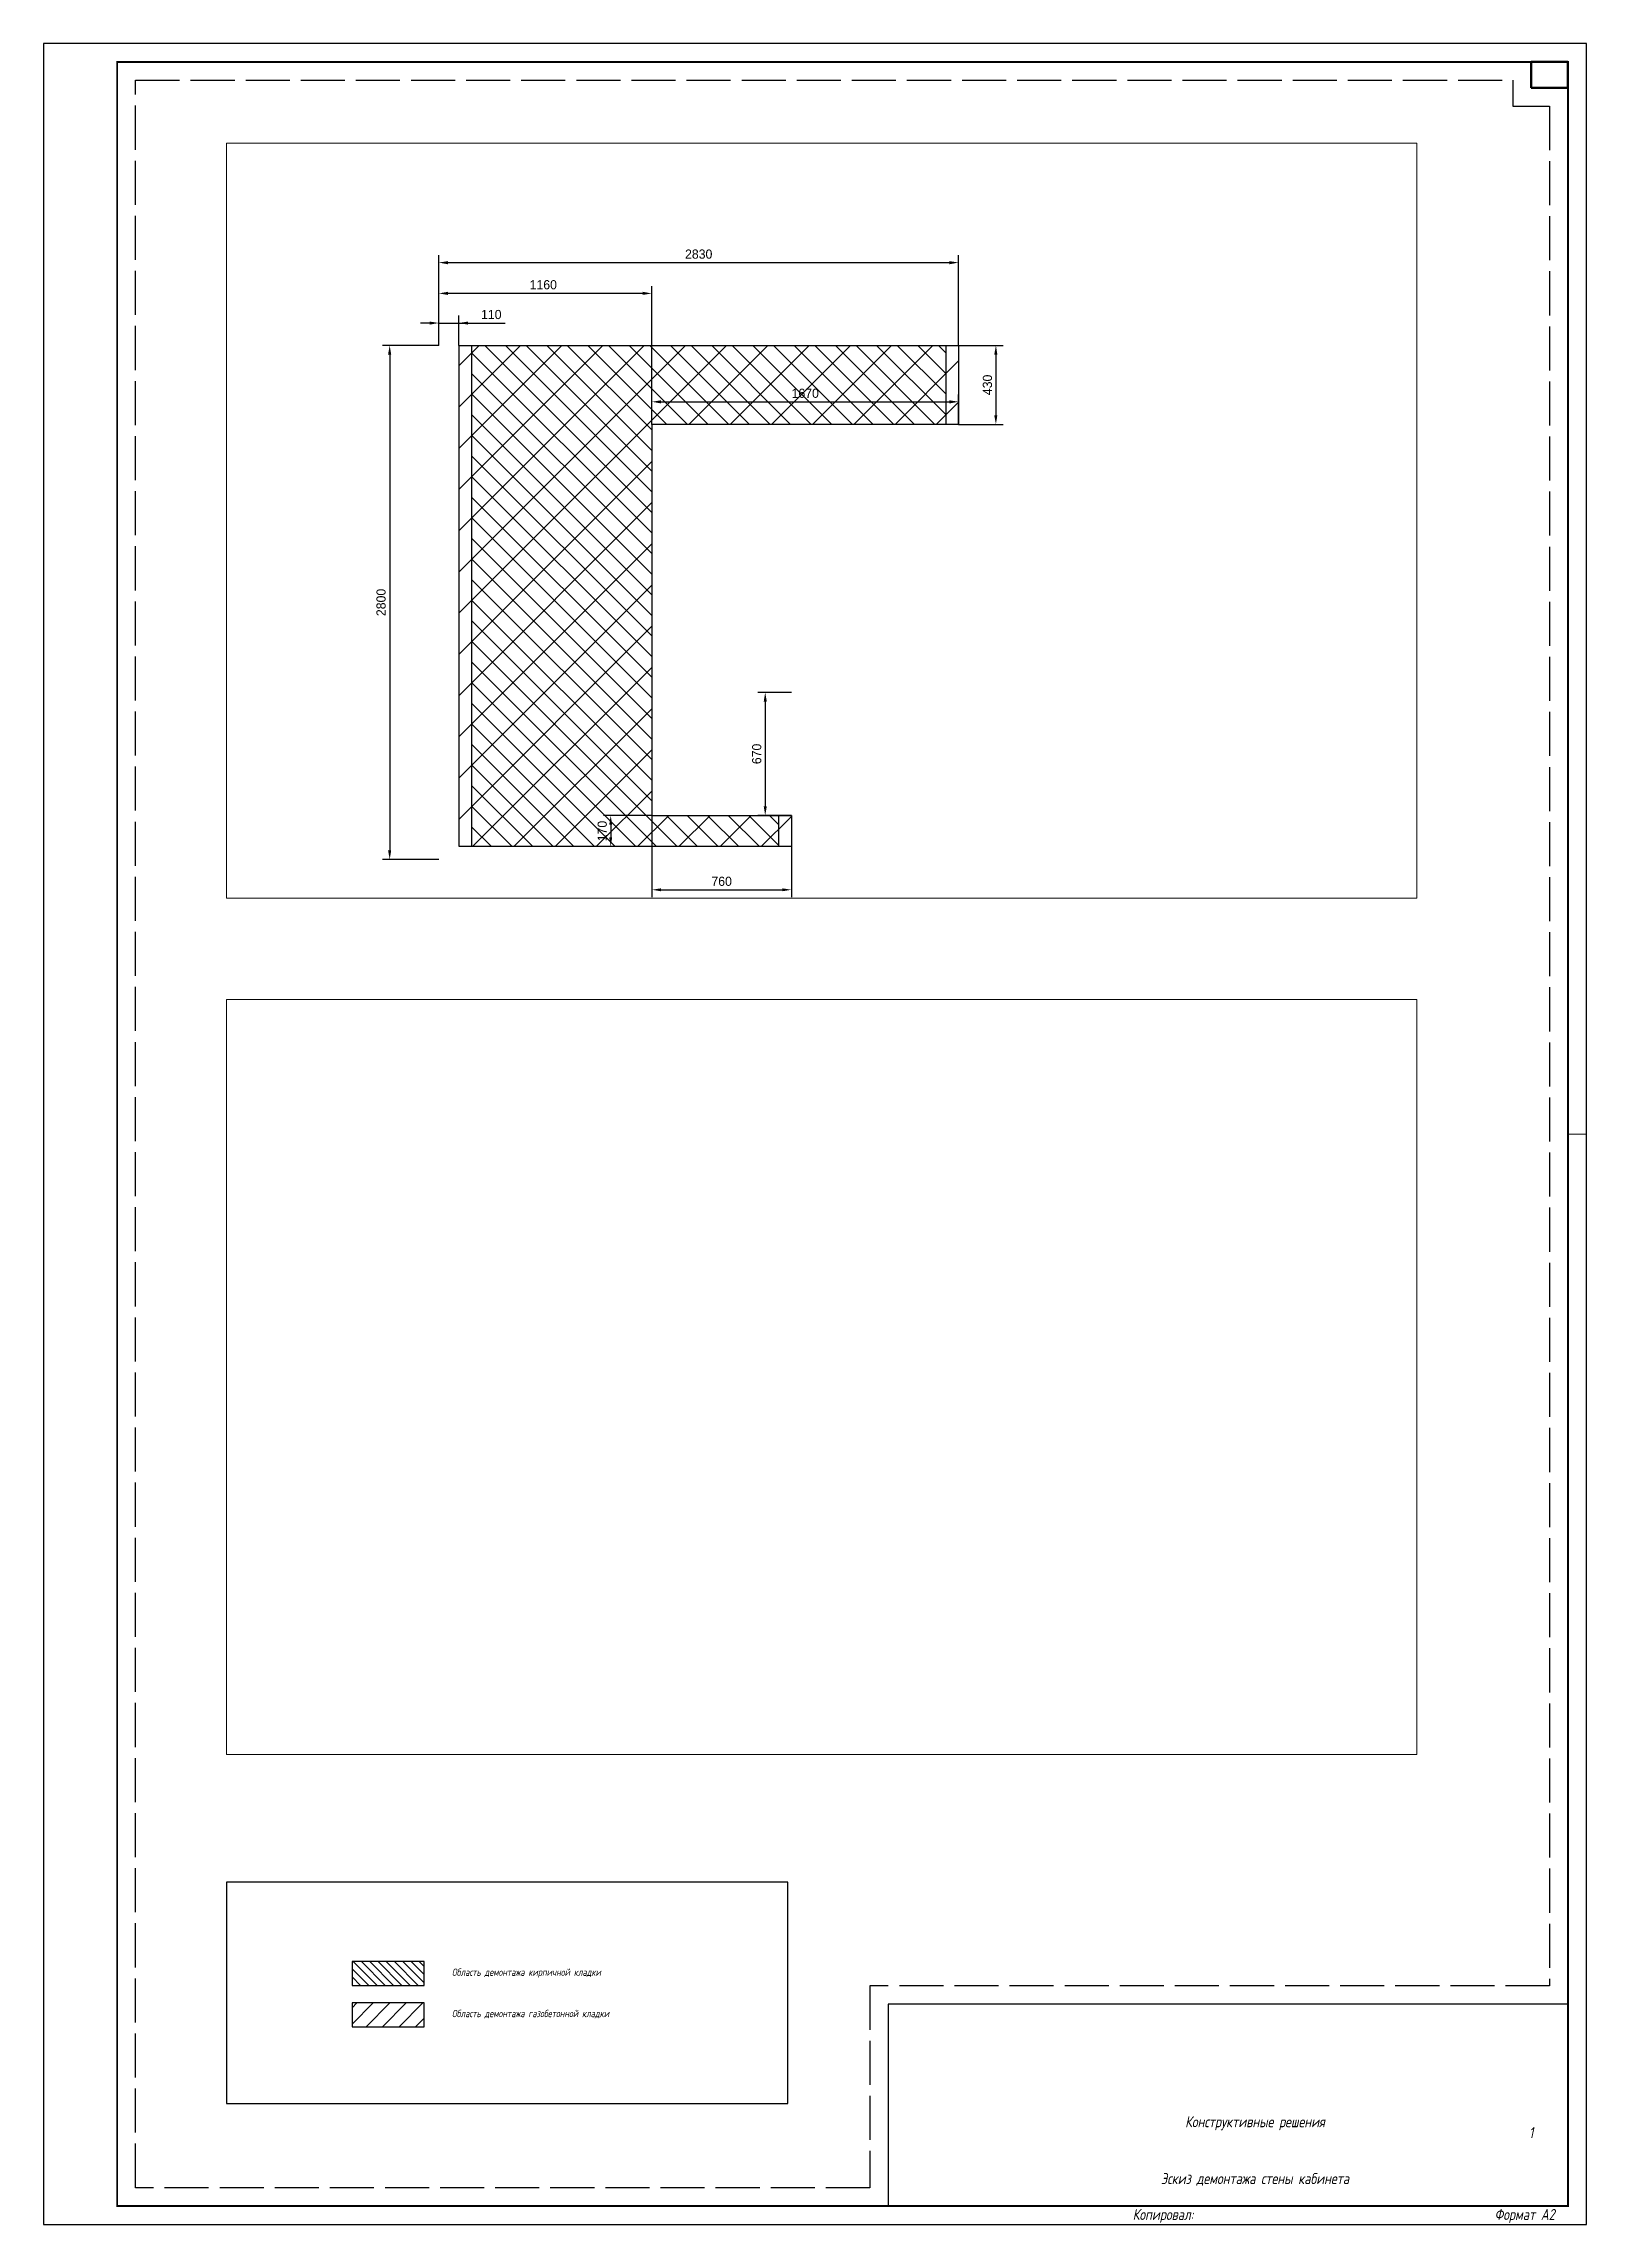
# Paper-space layout 'демонтаж кабинет' of a CAD drawing. Header units: millimetres. Extents: x 1026 to 1446, y -44 to 550.
# The model-space entities are those that its viewports show. They can reach past a viewport. Long polylines and large blocks are cut down to what shows.
import ezdxf

# ---------------------------------------------------------------- set-up
doc = ezdxf.new("R2010")
doc.units = ezdxf.units.MM
doc.linetypes.add('ACAD_ISO02W100', pattern=[15, 12, -3])
doc.layers.add('08 Размеры', color=7, linetype='Continuous')
doc.layers.add('stamp', color=7, linetype='Continuous')
doc.layers.add('100 noprint', color=1, linetype='Continuous', plot=False)
doc.layers.add('noprint', color=2, linetype='Continuous', plot=False)
doc.styles.get("Standard").update_dxf_attribs({"font": 'Ubuntu-R.ttf'})
doc.styles.add('ГОСТ-ISOCPEUR', font='isocpeui.ttf', dxfattribs={"width": 0.8})
doc.dimstyles.new('ISO-25', dxfattribs={"dimtxt": 2.5, "dimasz": 2.5, "dimexe": 1.25, "dimexo": 0.625, "dimtad": 1, "dimtxsty": 'Standard', "dimcen": 2.5, "dimadec": 0, "dimazin": 0, "dimtfac": 1, "dimtmove": 0, "dimatfit": 3, "dimfxl": 1, "dimarcsym": 0})

# ---------------------------------------------------------------- blocks, each defined once
blk = doc.blocks.new('*D351')
at = {"layer": '08 Размеры', "color": 0, "lineweight": -2}
for p, q in [((4451, 47328), (4144, 47328)), ((4184, 47278), (4184, 44578)), ((4451, 44528), (4144, 44528))]:
    blk.add_line(p, q, dxfattribs=at)
at = {"layer": '08 Размеры', "color": 0}
for points in [[(4192, 47278), (4175, 47278), (4184, 47328)], [(4175, 44578), (4192, 44578), (4184, 44528)]]:
    blk.add_solid(points, dxfattribs=at)
at = {"layer": 'Defpoints', "color": 0}
for p in [(4451, 47328), (4184, 44528), (4451, 44528)]:
    blk.add_point(p, dxfattribs=at)
at = {"layer": '08 Размеры', "color": 0, "insert": (4137, 45928), "char_height": 50, "attachment_point": 5, "rotation": 90}
blk.add_mtext('2800', dxfattribs=at)
blk = doc.blocks.new('*D352')
at = {"layer": '08 Размеры', "color": 0, "lineweight": -2}
for p, q in [((4451, 47328), (4451, 47819)), ((4501, 47779), (7231, 47779)), ((7281, 47328), (7281, 47819))]:
    blk.add_line(p, q, dxfattribs=at)
at = {"layer": '08 Размеры', "color": 0}
for points in [[(4501, 47787), (4501, 47770), (4451, 47779)], [(7231, 47770), (7231, 47787), (7281, 47779)]]:
    blk.add_solid(points, dxfattribs=at)
at = {"layer": 'Defpoints', "color": 0}
for p in [(7281, 47779), (4451, 47328), (7281, 47328)]:
    blk.add_point(p, dxfattribs=at)
at = {"layer": '08 Размеры', "color": 0, "insert": (5866, 47825), "char_height": 50, "attachment_point": 5}
blk.add_mtext('2830', dxfattribs=at)
blk = doc.blocks.new('*D353')
at = {"layer": '08 Размеры', "color": 0, "lineweight": -2}
for p, q in [((4451, 47328), (4451, 47651)), ((5611, 46898), (5611, 47651)), ((5561, 47611), (4501, 47611))]:
    blk.add_line(p, q, dxfattribs=at)
at = {"layer": '08 Размеры', "color": 0}
for points in [[(4501, 47620), (4501, 47603), (4451, 47611)], [(5561, 47603), (5561, 47620), (5611, 47611)]]:
    blk.add_solid(points, dxfattribs=at)
at = {"layer": 'Defpoints', "color": 0}
for p in [(4451, 47611), (4451, 47328), (5611, 46898)]:
    blk.add_point(p, dxfattribs=at)
at = {"layer": '08 Размеры', "color": 0, "insert": (5020, 47658), "char_height": 50, "attachment_point": 5}
blk.add_mtext('1160', dxfattribs=at)
blk = doc.blocks.new('*D354')
at = {"layer": '08 Размеры', "color": 0, "lineweight": -2}
for p, q in [((5611, 44768), (5347, 44768)), ((5387, 44718), (5387, 44648)), ((5611, 44598), (5347, 44598))]:
    blk.add_line(p, q, dxfattribs=at)
at = {"layer": '08 Размеры', "color": 0}
for points in [[(5395, 44718), (5379, 44718), (5387, 44768)], [(5379, 44648), (5395, 44648), (5387, 44598)]]:
    blk.add_solid(points, dxfattribs=at)
at = {"layer": 'Defpoints', "color": 0}
for p in [(5611, 44768), (5387, 44598), (5611, 44598)]:
    blk.add_point(p, dxfattribs=at)
at = {"layer": '08 Размеры', "color": 0, "insert": (5341, 44683), "char_height": 50, "attachment_point": 5, "rotation": 90}
blk.add_mtext('170', dxfattribs=at)
blk = doc.blocks.new('*D355')
at = {"layer": '08 Размеры', "color": 0, "lineweight": -2}
for p, q in [((5611, 44768), (5611, 44323)), ((6371, 44768), (6371, 44323)), ((5661, 44363), (6321, 44363))]:
    blk.add_line(p, q, dxfattribs=at)
at = {"layer": '08 Размеры', "color": 0}
for points in [[(5661, 44371), (5661, 44355), (5611, 44363)], [(6321, 44355), (6321, 44371), (6371, 44363)]]:
    blk.add_solid(points, dxfattribs=at)
at = {"layer": 'Defpoints', "color": 0}
for p in [(5611, 44768), (6371, 44768), (6371, 44363)]:
    blk.add_point(p, dxfattribs=at)
at = {"layer": '08 Размеры', "color": 0, "insert": (5991, 44409), "char_height": 50, "attachment_point": 5}
blk.add_mtext('760', dxfattribs=at)
blk = doc.blocks.new('*D356')
at = {"layer": '08 Размеры', "color": 0, "lineweight": -2}
for p, q in [((6371, 45438), (6188, 45438)), ((6228, 45388), (6228, 44818)), ((6371, 44768), (6188, 44768))]:
    blk.add_line(p, q, dxfattribs=at)
at = {"layer": '08 Размеры', "color": 0}
for points in [[(6237, 45388), (6220, 45388), (6228, 45438)], [(6220, 44818), (6237, 44818), (6228, 44768)]]:
    blk.add_solid(points, dxfattribs=at)
at = {"layer": 'Defpoints', "color": 0}
for p in [(6371, 45438), (6228, 44768), (6371, 44768)]:
    blk.add_point(p, dxfattribs=at)
at = {"layer": '08 Размеры', "color": 0, "insert": (6182, 45103), "char_height": 50, "attachment_point": 5, "rotation": 90}
blk.add_mtext('670', dxfattribs=at)
blk = doc.blocks.new('*D357')
at = {"layer": '08 Размеры', "color": 0, "lineweight": -2}
for p, q in [((5611, 46898), (5611, 47061)), ((7281, 46898), (7281, 47061)), ((5661, 47021), (7231, 47021))]:
    blk.add_line(p, q, dxfattribs=at)
at = {"layer": '08 Размеры', "color": 0}
for points in [[(5661, 47029), (5661, 47012), (5611, 47021)], [(7231, 47012), (7231, 47029), (7281, 47021)]]:
    blk.add_solid(points, dxfattribs=at)
at = {"layer": 'Defpoints', "color": 0}
for p in [(7281, 47021), (5611, 46898), (7281, 46898)]:
    blk.add_point(p, dxfattribs=at)
at = {"layer": '08 Размеры', "color": 0, "insert": (6446, 47067), "char_height": 50, "attachment_point": 5}
blk.add_mtext('1670', dxfattribs=at)
blk = doc.blocks.new('*D358')
at = {"layer": '08 Размеры', "color": 0, "lineweight": -2}
for p, q in [((4401, 47450), (4351, 47450)), ((4451, 47328), (4451, 47490)), ((4451, 47450), (4813, 47450)), ((4451, 47450), (4561, 47450)), ((4561, 47328), (4561, 47490))]:
    blk.add_line(p, q, dxfattribs=at)
at = {"layer": '08 Размеры', "color": 0}
for points in [[(4401, 47441), (4401, 47458), (4451, 47450)], [(4611, 47458), (4611, 47441), (4561, 47450)]]:
    blk.add_solid(points, dxfattribs=at)
at = {"layer": 'Defpoints', "color": 0}
for p in [(4561, 47450), (4451, 47328), (4561, 47328)]:
    blk.add_point(p, dxfattribs=at)
at = {"layer": '08 Размеры', "color": 0, "insert": (4737, 47496), "char_height": 50, "attachment_point": 5}
blk.add_mtext('110', dxfattribs=at)
blk = doc.blocks.new('*D359')
at = {"layer": '08 Размеры', "color": 0, "lineweight": -2}
for p, q in [((7281, 47328), (7524, 47328)), ((7484, 47278), (7484, 46948)), ((7281, 46898), (7524, 46898))]:
    blk.add_line(p, q, dxfattribs=at)
at = {"layer": '08 Размеры', "color": 0}
for points in [[(7492, 47278), (7475, 47278), (7484, 47328)], [(7475, 46948), (7492, 46948), (7484, 46898)]]:
    blk.add_solid(points, dxfattribs=at)
at = {"layer": 'Defpoints', "color": 0}
for p in [(7281, 47328), (7281, 46898), (7484, 46898)]:
    blk.add_point(p, dxfattribs=at)
at = {"layer": '08 Размеры', "color": 0, "insert": (7438, 47113), "char_height": 50, "attachment_point": 5, "rotation": 90}
blk.add_mtext('430', dxfattribs=at)

msp = doc.modelspace()

# ---------------------------------------------------------------- hatches: boundary and pattern name
h = msp.add_hatch()
h.set_pattern_fill('ANSI31', color=5, scale=50, style=0)
h.set_pattern_definition([(45, (-23096.24, 31010.37), (-112.2532, 112.2532), [])])
h.paths.add_polyline_path([(4561.234, 47327.885), (7281.234, 47327.885), (7281.234, 46897.885), (5611.234, 46897.885), (5610.609, 44767.885), (6371.234, 44767.885), (6371.234, 44597.885), (4561.234, 44597.885)])
h = msp.add_hatch()
h.set_pattern_fill('ANSI31', color=1, scale=25, angle=90, style=0)
h.set_pattern_definition([(135, (-23096.24, 31010.374), (-56.1266, -56.1266), [])])
h.paths.add_polyline_path([(4631.234, 47327.885), (7211.234, 47327.885), (7211.234, 46897.885), (5611.234, 46897.885), (5610.609, 44767.885), (6301.234, 44767.885), (6301.234, 44597.885), (4631.234, 44597.885)])
h = msp.add_hatch()
h.set_pattern_fill('ANSI31', color=1, scale=25, angle=90, style=0)
h.paths.add_polyline_path([(39191.671, 46553.541), (39191.671, 46230.317), (40170.579, 46230.317), (40170.579, 46553.541)])
h = msp.add_hatch()
h.set_pattern_fill('ANSI31', color=5, scale=50, style=0)
h.paths.add_polyline_path([(39191.671, 45990.784), (39191.671, 45667.56), (40170.579, 45667.56), (40170.579, 45990.784)])

# ---------------------------------------------------------------- linework, layer by layer
at = {"color": 5}
for points in [[(4561.234, 47327.885), (7281.234, 47327.885), (7281.234, 46897.885), (5611.234, 46897.885), (5610.609, 44767.885), (6371.234, 44767.885), (6371.234, 44597.885), (4561.234, 44597.885)], [(39191.671, 45990.784), (39191.671, 45667.56), (40170.579, 45667.56), (40170.579, 45990.784)]]:
    msp.add_lwpolyline(points, close=True, dxfattribs=at)
at = {"color": 1}
for points in [[(4631.234, 47327.885), (7211.234, 47327.885), (7211.234, 46897.885), (5611.234, 46897.885), (5610.609, 44767.885), (6301.234, 44767.885), (6301.234, 44597.885), (4631.234, 44597.885)], [(39191.671, 46553.541), (39191.671, 46230.317), (40170.579, 46230.317), (40170.579, 46553.541)]]:
    msp.add_lwpolyline(points, close=True, dxfattribs=at)

# ---------------------------------------------------------------- texts
at = {"style": 'ГОСТ-ISOCPEUR', "width": 0.8}
for s, p in [('Область демонтажа кирпичной кладки', (40550.585, 46359.965)), ('Область демонтажа газобетонной кладки', (40550.585, 45797.208))]:
    msp.add_text(s, height=100, dxfattribs=at).set_placement(p)

# ---------------------------------------------------------------- dimensions: what is measured, and where the dimension line sits
at = {"layer": '08 Размеры'}
for base, p1, p2, picture, middle in [((7281.234, 47778.675), (4451.234, 47327.885), (7281.234, 47327.885), '*D352', (5866.234, 47778.675)), ((4451.234, 47611.433), (5611.234, 46897.885), (4451.234, 47327.885), '*D353', (5019.582, 47611.433)), ((7281.234, 47020.752), (5611.234, 46897.885), (7281.234, 46897.885), '*D357', (6446.234, 47020.752)), ((6371.234, 44362.983), (5611.234, 44767.885), (6371.234, 44767.885), '*D355', (5991.234, 44362.983))]:
    dim = msp.add_linear_dim(base=base, p1=p1, p2=p2, dimstyle='ISO-25', override={"dimtxt": 50, "dimasz": 50, "dimexe": 40, "dimexo": 0, "dimgap": 20}, dxfattribs=at)
    dim.commit()
    dim.dimension.update_dxf_attribs({"geometry": picture, "text_midpoint": middle, "dimtype": 160})
dim = msp.add_linear_dim(base=(4561.234, 47449.538), p1=(4451.234, 47327.885), p2=(4561.234, 47327.885), dimstyle='ISO-25', override={"dimtxt": 50, "dimasz": 50, "dimexe": 40, "dimexo": 0, "dimgap": 20}, dxfattribs=at)
dim.commit()
dim.dimension.update_dxf_attribs({"geometry": '*D358', "text_midpoint": (4737.115, 47495.656)})
for base, p1, p2, picture, middle in [((4183.559, 44527.885), (4451.234, 47327.885), (4451.234, 44527.885), '*D351', (4137.441, 45927.885)), ((7483.662, 46897.885), (7281.234, 47327.885), (7281.234, 46897.885), '*D359', (7437.544, 47112.885)), ((6228.406, 44767.885), (6371.234, 45437.885), (6371.234, 44767.885), '*D356', (6182.287, 45102.885)), ((5386.965, 44597.885), (5610.609, 44767.885), (5611.234, 44597.885), '*D354', (5340.847, 44682.885))]:
    dim = msp.add_linear_dim(base=base, p1=p1, p2=p2, angle=90, dimstyle='ISO-25', override={"dimtxt": 50, "dimasz": 50, "dimexe": 40, "dimexo": 0, "dimgap": 20}, dxfattribs=at)
    dim.commit()
    dim.dimension.update_dxf_attribs({"geometry": picture, "text_midpoint": middle})

psp = doc.layouts.new('демонтаж кабинет')

# ---------------------------------------------------------------- linework, layer by layer
at = {"const_width": 0.5}
psp.add_lwpolyline([(1046.07, -38.93), (1046.07, 544.96), (1440.99, 544.96), (1440.99, -38.93)], close=True, dxfattribs=at)
at = {"layer": '100 noprint', "flags": 128}
psp.add_lwpolyline([(1075.81, 49.24), (1075.81, -11.04), (1228.68, -11.04), (1228.68, 49.24)], close=True, dxfattribs=at)
at = {"layer": 'noprint'}
psp.add_lwpolyline([(1026.07, 549.96), (1026.07, -43.93), (1445.99, -43.93), (1445.99, 549.96)], close=True, dxfattribs=at)
at = {"layer": 'noprint', "linetype": 'ACAD_ISO02W100'}
psp.add_lwpolyline([(1051.07, 539.96), (1425.99, 539.96), (1425.99, 532.96), (1435.99, 532.96), (1435.99, 21.07), (1250.99, 21.07), (1250.99, -33.93), (1051.07, -33.93)], close=True, dxfattribs=at)
at = {"layer": 'stamp', "lineweight": 0}
psp.add_line((1445.99, 252.98), (1440.99, 252.98), dxfattribs=at)
at = {"layer": 'stamp'}
psp.add_lwpolyline([(1046.07, 544.96), (1430.99, 544.96), (1430.99, 537.96), (1440.99, 537.96), (1440.99, 16.07), (1255.99, 16.07), (1255.99, -38.93), (1046.07, -38.93)], close=True, dxfattribs=at)
at = {"layer": 'stamp', "lineweight": 50}
psp.add_lwpolyline([(1430.99, 537.96), (1440.99, 537.96), (1440.99, 544.96), (1430.99, 544.96)], close=True, dxfattribs=at)

# ---------------------------------------------------------------- texts
at = {"layer": 'stamp', "lineweight": 35, "style": 'ГОСТ-ISOCPEUR', "width": 0.8}
for s, p in [('Копировал:', (1322.5, -42.72)), ('Формат А2', (1421, -42.72))]:
    psp.add_text(s, height=3, dxfattribs=at).set_placement(p)
at = {"layer": 'stamp', "lineweight": 35, "char_height": 3, "width": 70.1573, "attachment_point": 5, "style": 'ГОСТ-ISOCPEUR'}
for s, insert in [('{Конструктивные решения}', (1355.8, -16.38)), ('{Эскиз демонтажа стены кабинета}', (1355.8, -31.69))]:
    psp.add_mtext(s, dxfattribs=dict(at, insert=insert))
at = {"layer": 'stamp', "ltscale": 100, "insert": (1420.99, -18.93), "char_height": 3, "width": 20, "attachment_point": 4, "style": 'ГОСТ-ISOCPEUR'}
psp.add_mtext('\\pxqc;1', dxfattribs=at)

# ---------------------------------------------------------------- viewports
at = {"layer": '100 noprint'}
psp.add_viewport(center=(1237.81, 420.07), size=(324, 205.6), view_center_point=(6534.759, 46373.947), view_height=4112, dxfattribs=at)
psp.add_viewport(center=(1237.81, 186.81), size=(324, 205.6), view_center_point=(6534.759, 13155.218), view_height=4112, status=3, dxfattribs=at)
at = {"layer": '100 noprint', "color": 2, "view_target_point": (11660.915, 1099.343)}
vp = psp.add_viewport(center=(1152.24, 19.1), size=(152.87, 60.2784), view_center_point=(29641.135, 45027.983), view_height=3013.92142, status=4, dxfattribs=at)
vp.dxf.flags = 0x10000  # cut along an outline
vp.dxf.clipping_boundary_handle = psp.add_lwpolyline([(1075.81, 49.24), (1075.81, -11.04), (1228.68, -11.04), (1228.68, 49.24)], format="xyb", close=True, dxfattribs={"invisible": 1}).dxf.handle

doc.saveas('drawing.dxf')
